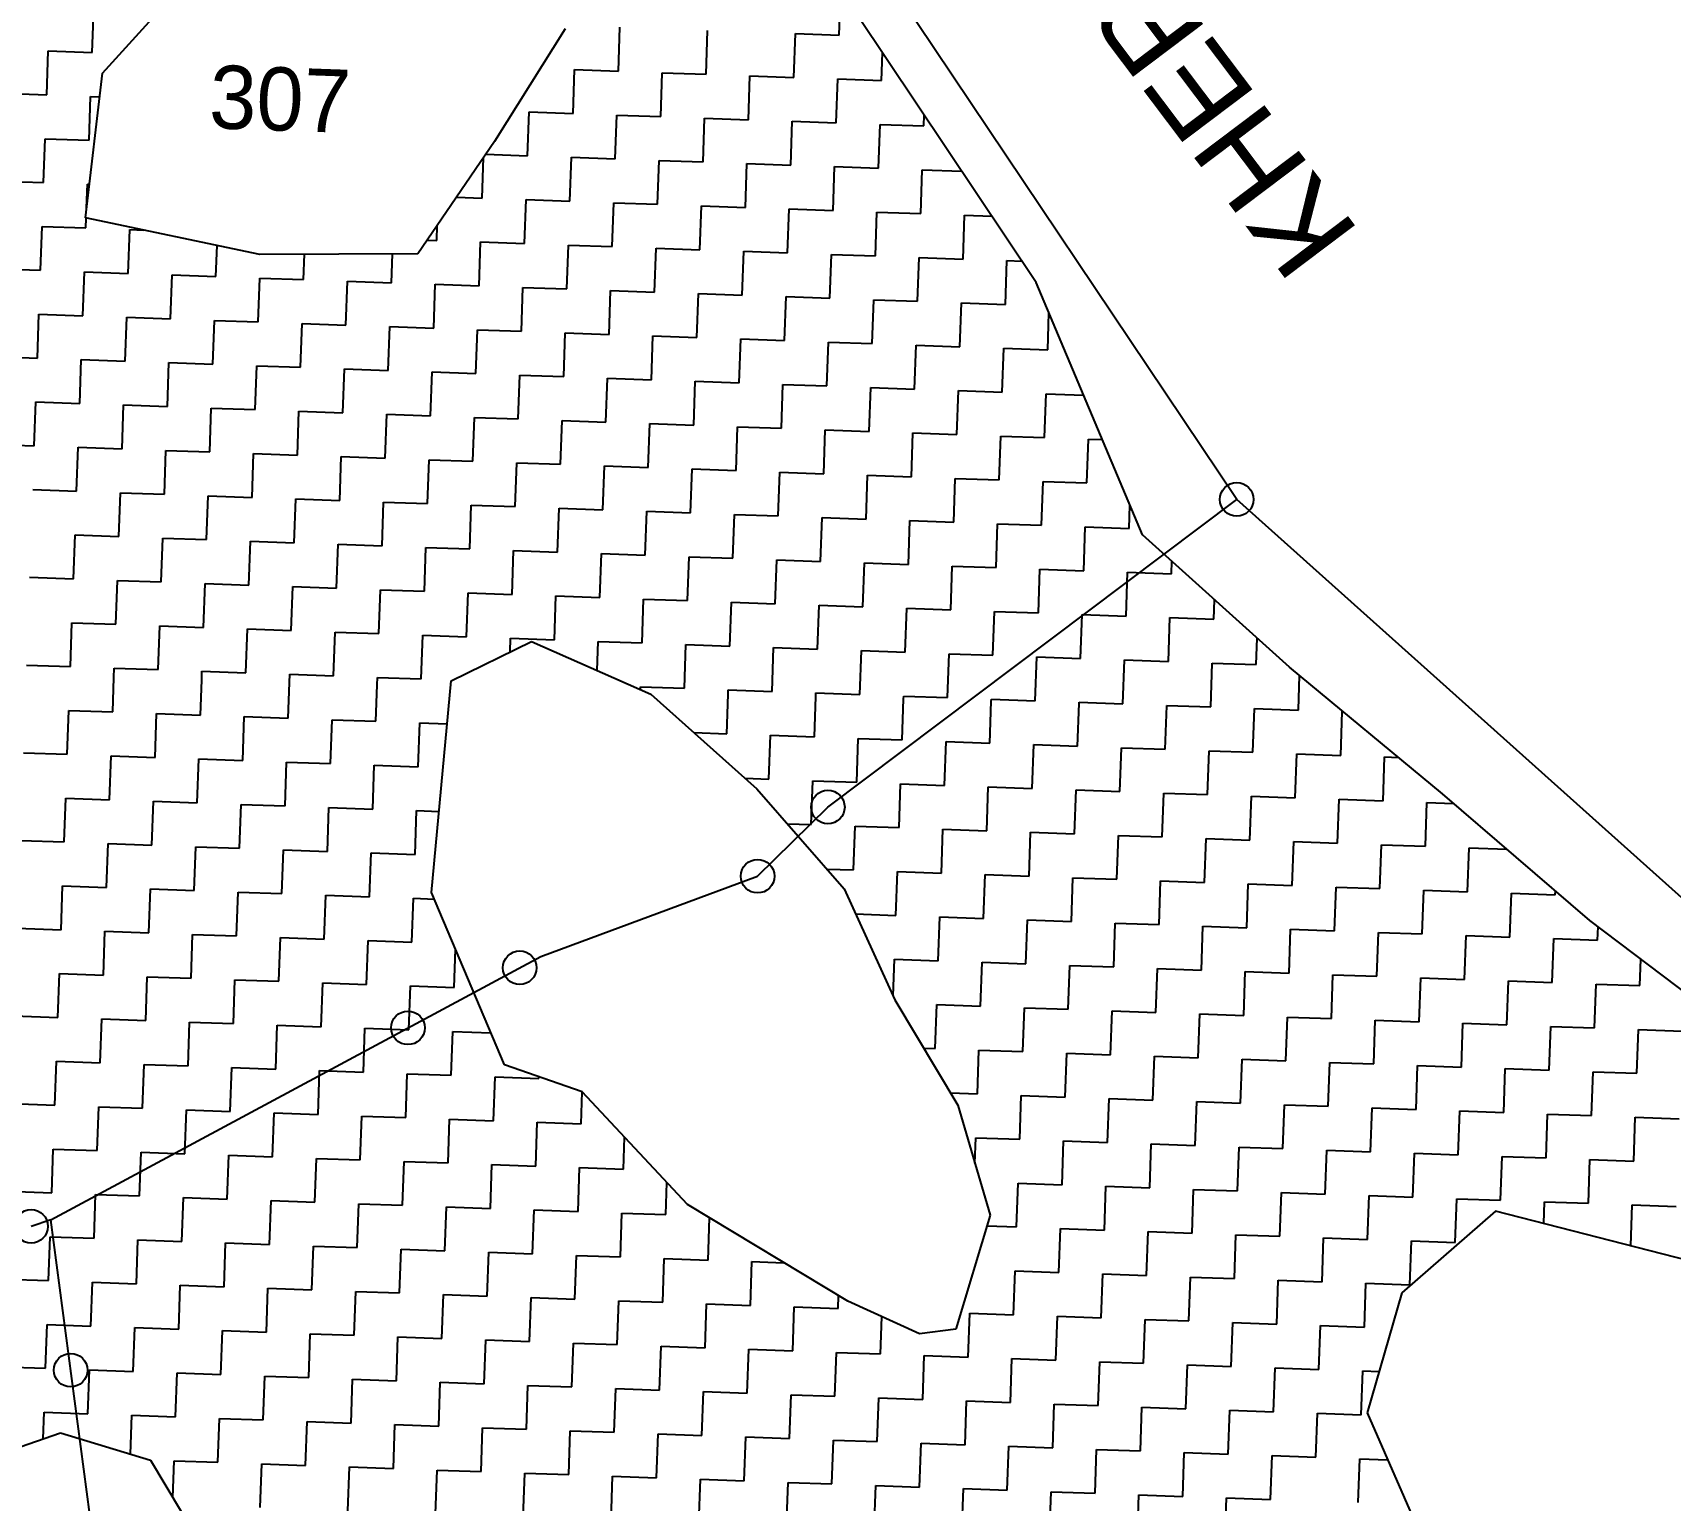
# Model space of a CAD drawing. Header units: metres. Extents: x 287345 to 291891, y 1993918 to 1999987.
# Drawn here: x 290512.1 to 290887.5, y 1997818.6 to 1998155 of the extents above; entities that cross this region are included whole.
import ezdxf
from ezdxf.enums import TextEntityAlignment as Align

# ---------------------------------------------------------------- set-up
doc = ezdxf.new("R2010")
doc.units = ezdxf.units.M
doc.header["$MEASUREMENT"] = 0
for name, color, linetype in [('POLY_HATCH', 12, 'Continuous'), ('POLY_PARCEL', 6, 'Continuous'), ('TEXT_MAPOUT', 7, 'Continuous'), ('TEXT_PARCEL', 7, 'Continuous'), ('V_BOUND_LINE', 7, 'Continuous')]:
    doc.layers.add(name, color=color, linetype=linetype)
doc.styles.get("Standard").update_dxf_attribs({"font": 'arial.ttf'})
doc.styles.add('TEXT_MAP', font='')
doc.styles.get('TEXT_MAP').set_extended_font_data('Kruti Dev 050')

msp = doc.modelspace()

# ---------------------------------------------------------------- linework, layer by layer
for centre in [(290788.16, 1998048.05), (290694.42, 1997977.53), (290678.3, 1997961.68), (290623.78, 1997940.69), (290598.14, 1997926.91), (290511.75, 1997881.41), (290520.82, 1997848.44)]:
    msp.add_circle(centre, 3.85)
at = {"layer": 'POLY_HATCH'}
for p, q in [((290528.16, 1998145.8), (290551.32, 1998171.39)), ((290742.17, 1998097.79), (290701.23, 1998158.99)), ((290634.19, 1998155.95), (290617.99, 1998130.12)), ((290524.21, 1998112.59), (290528.16, 1998145.8)), ((290617.99, 1998130.12), (290600.39, 1998104.34)), ((290564.23, 1998104.23), (290524.21, 1998112.59)), ((290600.39, 1998104.34), (290564.23, 1998104.23)), ((290766.54, 1998039.95), (290742.17, 1998097.79)), ((290800.23, 1998009.58), (290766.54, 1998039.95)), ((290608.08, 1998006.43), (290626.48, 1998015.51)), ((290626.48, 1998015.51), (290653.86, 1998003.43)), ((290835.35, 1997980.54), (290800.23, 1998009.58)), ((290603.58, 1997957.96), (290608.08, 1998006.43)), ((290653.86, 1998003.43), (290678.12, 1997981.72)), ((290678.12, 1997981.72), (290698.16, 1997958.78)), ((290869.09, 1997951.56), (290835.35, 1997980.54)), ((290620.26, 1997918.46), (290603.58, 1997957.96)), ((290698.16, 1997958.78), (290709.77, 1997933.36)), ((290905.65, 1997923.86), (290869.09, 1997951.56)), ((290709.77, 1997933.36), (290724.22, 1997909.22)), ((290638.12, 1997912.27), (290620.26, 1997918.46)), ((290662.23, 1997886.4), (290638.12, 1997912.27)), ((290724.22, 1997909.22), (290731.66, 1997883.94)), ((290698.99, 1997864.26), (290662.23, 1997886.4)), ((290847.49, 1997884.86), (290825.97, 1997866.16)), ((290891.58, 1997873.57), (290847.49, 1997884.86)), ((290731.66, 1997883.94), (290723.79, 1997857.82)), ((290825.97, 1997866.16), (290818.05, 1997838.65)), ((290715.41, 1997856.73), (290698.99, 1997864.26)), ((290723.79, 1997857.82), (290715.41, 1997856.73)), ((290818.05, 1997838.65), (290833.48, 1997803.36)), ((290474.84, 1997818.94), (290518.48, 1997834.07)), ((290518.48, 1997834.07), (290539.12, 1997827.78)), ((290539.12, 1997827.78), (290553.56, 1997803.64))]:
    msp.add_line(p, q, dxfattribs=at)
at = {"layer": 'POLY_HATCH', "linetype": 'Continuous'}
for p, q in [((290697.03, 1998154.51), (290697.38, 1998164.35)), ((290525.75, 1998150.5), (290526.1, 1998160.55)), ((290646.4, 1998146.23), (290646.76, 1998156.29)), ((290666.51, 1998145.52), (290666.86, 1998155.57)), ((290686.62, 1998144.81), (290686.97, 1998154.86)), ((290686.97, 1998154.86), (290697.03, 1998154.51)), ((290515.34, 1998140.8), (290515.69, 1998150.86)), ((290515.69, 1998150.86), (290525.75, 1998150.5)), ((290706.73, 1998144.1), (290706.95, 1998150.45)), ((290635.99, 1998136.53), (290636.35, 1998146.59)), ((290636.35, 1998146.59), (290646.4, 1998146.23)), ((290656.1, 1998135.82), (290656.45, 1998145.87)), ((290656.45, 1998145.87), (290666.51, 1998145.52)), ((290676.21, 1998135.11), (290676.56, 1998145.16)), ((290676.56, 1998145.16), (290686.62, 1998144.81)), ((290696.32, 1998134.4), (290696.67, 1998144.45)), ((290696.67, 1998144.45), (290706.73, 1998144.1)), ((290505.28, 1998141.16), (290515.34, 1998140.8)), ((290525.03, 1998130.39), (290525.39, 1998140.45)), ((290525.39, 1998140.45), (290527.52, 1998140.37)), ((290625.58, 1998126.83), (290625.93, 1998136.89)), ((290625.93, 1998136.89), (290635.99, 1998136.53)), ((290645.69, 1998126.12), (290646.04, 1998136.18)), ((290646.04, 1998136.18), (290656.1, 1998135.82)), ((290716.43, 1998133.69), (290716.51, 1998136.15)), ((290665.8, 1998125.41), (290666.15, 1998135.46)), ((290666.15, 1998135.46), (290676.21, 1998135.11)), ((290685.91, 1998124.7), (290686.26, 1998134.75)), ((290686.26, 1998134.75), (290696.32, 1998134.4)), ((290706.01, 1998123.99), (290706.37, 1998134.04)), ((290706.37, 1998134.04), (290716.43, 1998133.69)), ((290514.62, 1998120.69), (290514.98, 1998130.75)), ((290514.98, 1998130.75), (290525.03, 1998130.39)), ((290615.17, 1998117.13), (290615.5, 1998126.47)), ((290615.98, 1998127.17), (290625.58, 1998126.83)), ((290635.28, 1998116.42), (290635.63, 1998126.48)), ((290635.63, 1998126.48), (290645.69, 1998126.12)), ((290655.39, 1998115.71), (290655.74, 1998125.77)), ((290655.74, 1998125.77), (290665.8, 1998125.41)), ((290675.5, 1998115), (290675.85, 1998125.05)), ((290675.85, 1998125.05), (290685.91, 1998124.7)), ((290695.6, 1998114.29), (290695.96, 1998124.34)), ((290695.96, 1998124.34), (290706.01, 1998123.99)), ((290504.57, 1998121.05), (290514.62, 1998120.69)), ((290715.71, 1998113.58), (290716.07, 1998123.63)), ((290716.07, 1998123.63), (290725.1, 1998123.31)), ((290524.49, 1998114.94), (290524.68, 1998120.34)), ((290524.68, 1998120.34), (290525.13, 1998120.32)), ((290609.27, 1998117.34), (290615.17, 1998117.13)), ((290624.87, 1998106.72), (290625.22, 1998116.78)), ((290625.22, 1998116.78), (290635.28, 1998116.42)), ((290644.98, 1998106.01), (290645.33, 1998116.07)), ((290645.33, 1998116.07), (290655.39, 1998115.71)), ((290665.09, 1998105.3), (290665.44, 1998115.36)), ((290665.44, 1998115.36), (290675.5, 1998115)), ((290685.19, 1998104.59), (290685.55, 1998114.64)), ((290685.55, 1998114.64), (290695.6, 1998114.29)), ((290705.3, 1998103.88), (290705.66, 1998113.93)), ((290705.66, 1998113.93), (290715.71, 1998113.58)), ((290725.41, 1998103.17), (290725.77, 1998113.22)), ((290725.77, 1998113.22), (290732, 1998113)), ((290513.91, 1998100.58), (290514.27, 1998110.64)), ((290514.27, 1998110.64), (290524.32, 1998110.28)), ((290524.32, 1998110.28), (290524.4, 1998112.55)), ((290534.02, 1998099.87), (290534.38, 1998109.93)), ((290534.38, 1998109.93), (290537.49, 1998109.82)), ((290604.76, 1998107.44), (290604.88, 1998110.92)), ((290554.13, 1998099.16), (290554.38, 1998106.29)), ((290602.56, 1998107.51), (290604.76, 1998107.44)), ((290614.46, 1998097.03), (290614.81, 1998107.08)), ((290614.81, 1998107.08), (290624.87, 1998106.72)), ((290634.57, 1998096.31), (290634.92, 1998106.37)), ((290634.92, 1998106.37), (290644.98, 1998106.01)), ((290654.68, 1998095.6), (290655.03, 1998105.66)), ((290655.03, 1998105.66), (290665.09, 1998105.3)), ((290574.24, 1998098.45), (290574.44, 1998104.26)), ((290594.35, 1998097.74), (290594.58, 1998104.32)), ((290674.78, 1998094.89), (290675.14, 1998104.95)), ((290675.14, 1998104.95), (290685.19, 1998104.59)), ((290694.89, 1998094.18), (290695.25, 1998104.23)), ((290695.25, 1998104.23), (290705.3, 1998103.88)), ((290715, 1998093.47), (290715.36, 1998103.52)), ((290715.36, 1998103.52), (290725.41, 1998103.17)), ((290735.11, 1998092.76), (290735.47, 1998102.81)), ((290735.47, 1998102.81), (290738.9, 1998102.69)), ((290503.86, 1998100.94), (290513.91, 1998100.58)), ((290523.61, 1998090.17), (290523.97, 1998100.23)), ((290523.97, 1998100.23), (290534.02, 1998099.87)), ((290543.72, 1998089.46), (290544.08, 1998099.52)), ((290544.08, 1998099.52), (290554.13, 1998099.16)), ((290563.83, 1998088.75), (290564.18, 1998098.8)), ((290564.18, 1998098.8), (290574.24, 1998098.45)), ((290583.94, 1998088.04), (290584.29, 1998098.09)), ((290584.29, 1998098.09), (290594.35, 1998097.74)), ((290604.05, 1998087.33), (290604.4, 1998097.38)), ((290604.4, 1998097.38), (290614.46, 1998097.03)), ((290624.16, 1998086.62), (290624.51, 1998096.67)), ((290624.51, 1998096.67), (290634.57, 1998096.31)), ((290644.26, 1998085.9), (290644.62, 1998095.96)), ((290644.62, 1998095.96), (290654.68, 1998095.6)), ((290664.37, 1998085.19), (290664.73, 1998095.25)), ((290664.73, 1998095.25), (290674.78, 1998094.89)), ((290684.48, 1998084.48), (290684.84, 1998094.54)), ((290684.84, 1998094.54), (290694.89, 1998094.18)), ((290513.2, 1998080.47), (290513.56, 1998090.53)), ((290513.56, 1998090.53), (290523.61, 1998090.17)), ((290704.59, 1998083.77), (290704.95, 1998093.82)), ((290704.95, 1998093.82), (290715, 1998093.47)), ((290724.7, 1998083.06), (290725.06, 1998093.11)), ((290725.06, 1998093.11), (290735.11, 1998092.76)), ((290744.81, 1998082.35), (290745.11, 1998090.82)), ((290533.31, 1998079.76), (290533.67, 1998089.82)), ((290533.67, 1998089.82), (290543.72, 1998089.46)), ((290553.42, 1998079.05), (290553.77, 1998089.11)), ((290553.77, 1998089.11), (290563.83, 1998088.75)), ((290573.53, 1998078.34), (290573.88, 1998088.39)), ((290573.88, 1998088.39), (290583.94, 1998088.04)), ((290593.64, 1998077.63), (290593.99, 1998087.68)), ((290593.99, 1998087.68), (290604.05, 1998087.33)), ((290613.75, 1998076.92), (290614.1, 1998086.97)), ((290614.1, 1998086.97), (290624.16, 1998086.62)), ((290633.85, 1998076.21), (290634.21, 1998086.26)), ((290634.21, 1998086.26), (290644.26, 1998085.9)), ((290653.96, 1998075.49), (290654.32, 1998085.55)), ((290654.32, 1998085.55), (290664.37, 1998085.19)), ((290674.07, 1998074.78), (290674.43, 1998084.84)), ((290674.43, 1998084.84), (290684.48, 1998084.48)), ((290694.18, 1998074.07), (290694.54, 1998084.12)), ((290694.54, 1998084.12), (290704.59, 1998083.77)), ((290714.29, 1998073.36), (290714.65, 1998083.41)), ((290714.65, 1998083.41), (290724.7, 1998083.06)), ((290503.15, 1998080.83), (290513.2, 1998080.47)), ((290522.9, 1998070.06), (290523.26, 1998080.12)), ((290523.26, 1998080.12), (290533.31, 1998079.76)), ((290543.01, 1998069.35), (290543.36, 1998079.41)), ((290543.36, 1998079.41), (290553.42, 1998079.05)), ((290734.4, 1998072.65), (290734.76, 1998082.7)), ((290734.76, 1998082.7), (290744.81, 1998082.35)), ((290563.12, 1998068.64), (290563.47, 1998078.7)), ((290563.47, 1998078.7), (290573.53, 1998078.34)), ((290583.23, 1998067.93), (290583.58, 1998077.98)), ((290583.58, 1998077.98), (290593.64, 1998077.63)), ((290603.34, 1998067.22), (290603.69, 1998077.27)), ((290603.69, 1998077.27), (290613.75, 1998076.92)), ((290623.44, 1998066.51), (290623.8, 1998076.56)), ((290623.8, 1998076.56), (290633.85, 1998076.21)), ((290643.55, 1998065.79), (290643.91, 1998075.85)), ((290643.91, 1998075.85), (290653.96, 1998075.49)), ((290663.66, 1998065.08), (290664.02, 1998075.14)), ((290664.02, 1998075.14), (290674.07, 1998074.78)), ((290683.77, 1998064.37), (290684.13, 1998074.43)), ((290684.13, 1998074.43), (290694.18, 1998074.07)), ((290703.88, 1998063.66), (290704.24, 1998073.71)), ((290704.24, 1998073.71), (290714.29, 1998073.36)), ((290723.99, 1998062.95), (290724.34, 1998073)), ((290724.34, 1998073), (290734.4, 1998072.65)), ((290744.1, 1998062.24), (290744.45, 1998072.29)), ((290744.45, 1998072.29), (290753.04, 1998071.99)), ((290512.49, 1998060.37), (290512.84, 1998070.42)), ((290512.84, 1998070.42), (290522.9, 1998070.06)), ((290532.6, 1998059.65), (290532.95, 1998069.71)), ((290532.95, 1998069.71), (290543.01, 1998069.35)), ((290552.71, 1998058.94), (290553.06, 1998069)), ((290553.06, 1998069), (290563.12, 1998068.64)), ((290572.82, 1998058.23), (290573.17, 1998068.29)), ((290573.17, 1998068.29), (290583.23, 1998067.93)), ((290592.92, 1998057.52), (290593.28, 1998067.57)), ((290593.28, 1998067.57), (290603.34, 1998067.22)), ((290613.03, 1998056.81), (290613.39, 1998066.86)), ((290613.39, 1998066.86), (290623.44, 1998066.51)), ((290633.14, 1998056.1), (290633.5, 1998066.15)), ((290633.5, 1998066.15), (290643.55, 1998065.79)), ((290653.25, 1998055.38), (290653.61, 1998065.44)), ((290653.61, 1998065.44), (290663.66, 1998065.08)), ((290673.36, 1998054.67), (290673.72, 1998064.73)), ((290673.72, 1998064.73), (290683.77, 1998064.37)), ((290502.43, 1998060.72), (290512.49, 1998060.37)), ((290693.47, 1998053.96), (290693.83, 1998064.02)), ((290693.83, 1998064.02), (290703.88, 1998063.66)), ((290713.58, 1998053.25), (290713.93, 1998063.3)), ((290713.93, 1998063.3), (290723.99, 1998062.95)), ((290733.69, 1998052.54), (290734.04, 1998062.59)), ((290734.04, 1998062.59), (290744.1, 1998062.24)), ((290753.8, 1998051.83), (290754.15, 1998061.88)), ((290754.15, 1998061.88), (290757.35, 1998061.77)), ((290522.19, 1998049.96), (290522.54, 1998060.01)), ((290522.54, 1998060.01), (290532.6, 1998059.65)), ((290542.3, 1998049.24), (290542.65, 1998059.3)), ((290542.65, 1998059.3), (290552.71, 1998058.94)), ((290562.41, 1998048.53), (290562.76, 1998058.59)), ((290562.76, 1998058.59), (290572.82, 1998058.23)), ((290582.51, 1998047.82), (290582.87, 1998057.88)), ((290582.87, 1998057.88), (290592.92, 1998057.52)), ((290602.62, 1998047.11), (290602.98, 1998057.16)), ((290602.98, 1998057.16), (290613.03, 1998056.81)), ((290622.73, 1998046.4), (290623.09, 1998056.45)), ((290623.09, 1998056.45), (290633.14, 1998056.1)), ((290642.84, 1998045.69), (290643.2, 1998055.74)), ((290643.2, 1998055.74), (290653.25, 1998055.38)), ((290662.95, 1998044.97), (290663.31, 1998055.03)), ((290663.31, 1998055.03), (290673.36, 1998054.67)), ((290683.06, 1998044.26), (290683.42, 1998054.32)), ((290683.42, 1998054.32), (290693.47, 1998053.96)), ((290703.17, 1998043.55), (290703.52, 1998053.61)), ((290703.52, 1998053.61), (290713.58, 1998053.25)), ((290512.13, 1998050.31), (290522.19, 1998049.96)), ((290531.89, 1998039.54), (290532.24, 1998049.6)), ((290532.24, 1998049.6), (290542.3, 1998049.24)), ((290723.28, 1998042.84), (290723.63, 1998052.89)), ((290723.63, 1998052.89), (290733.69, 1998052.54)), ((290743.39, 1998042.13), (290743.74, 1998052.18)), ((290743.74, 1998052.18), (290753.8, 1998051.83)), ((290552, 1998038.83), (290552.35, 1998048.89)), ((290552.35, 1998048.89), (290562.41, 1998048.53)), ((290572.1, 1998038.12), (290572.46, 1998048.18)), ((290572.46, 1998048.18), (290582.51, 1998047.82)), ((290592.21, 1998037.41), (290592.57, 1998047.46)), ((290592.57, 1998047.46), (290602.62, 1998047.11)), ((290612.32, 1998036.7), (290612.68, 1998046.75)), ((290612.68, 1998046.75), (290622.73, 1998046.4)), ((290632.43, 1998035.99), (290632.79, 1998046.04)), ((290632.79, 1998046.04), (290642.84, 1998045.69)), ((290763.5, 1998041.42), (290763.68, 1998046.74)), ((290652.54, 1998035.28), (290652.9, 1998045.33)), ((290652.9, 1998045.33), (290662.95, 1998044.97)), ((290672.65, 1998034.56), (290673.01, 1998044.62)), ((290673.01, 1998044.62), (290683.06, 1998044.26)), ((290692.76, 1998033.85), (290693.11, 1998043.91)), ((290693.11, 1998043.91), (290703.17, 1998043.55)), ((290712.87, 1998033.14), (290713.22, 1998043.2)), ((290713.22, 1998043.2), (290723.28, 1998042.84)), ((290732.98, 1998032.43), (290733.33, 1998042.48)), ((290733.33, 1998042.48), (290743.39, 1998042.13)), ((290753.09, 1998031.72), (290753.44, 1998041.77)), ((290753.44, 1998041.77), (290763.5, 1998041.42)), ((290521.48, 1998029.85), (290521.83, 1998039.9)), ((290521.83, 1998039.9), (290531.89, 1998039.54)), ((290541.59, 1998029.13), (290541.94, 1998039.19)), ((290541.94, 1998039.19), (290552, 1998038.83)), ((290561.69, 1998028.42), (290562.05, 1998038.48)), ((290562.05, 1998038.48), (290572.1, 1998038.12)), ((290581.8, 1998027.71), (290582.16, 1998037.77)), ((290582.16, 1998037.77), (290592.21, 1998037.41)), ((290601.91, 1998027), (290602.27, 1998037.05)), ((290602.27, 1998037.05), (290612.32, 1998036.7)), ((290622.02, 1998026.29), (290622.38, 1998036.34)), ((290622.38, 1998036.34), (290632.43, 1998035.99)), ((290642.13, 1998025.58), (290642.49, 1998035.63)), ((290642.49, 1998035.63), (290652.54, 1998035.28)), ((290662.24, 1998024.87), (290662.59, 1998034.92)), ((290662.59, 1998034.92), (290672.65, 1998034.56)), ((290682.35, 1998024.15), (290682.7, 1998034.21)), ((290682.7, 1998034.21), (290692.76, 1998033.85)), ((290702.46, 1998023.44), (290702.81, 1998033.5)), ((290702.81, 1998033.5), (290712.87, 1998033.14)), ((290722.57, 1998022.73), (290722.92, 1998032.79)), ((290722.92, 1998032.79), (290732.98, 1998032.43)), ((290742.67, 1998022.02), (290743.03, 1998032.07)), ((290743.03, 1998032.07), (290753.09, 1998031.72)), ((290762.78, 1998021.31), (290763.14, 1998031.36)), ((290763.14, 1998031.36), (290773.19, 1998031.01)), ((290773.19, 1998031.01), (290773.3, 1998033.87)), ((290511.42, 1998030.2), (290521.48, 1998029.85)), ((290531.17, 1998019.44), (290531.53, 1998029.49)), ((290531.53, 1998029.49), (290541.59, 1998029.13)), ((290551.28, 1998018.72), (290551.64, 1998028.78)), ((290551.64, 1998028.78), (290561.69, 1998028.42)), ((290571.39, 1998018.01), (290571.75, 1998028.07)), ((290571.75, 1998028.07), (290581.8, 1998027.71)), ((290591.5, 1998017.3), (290591.86, 1998027.36)), ((290591.86, 1998027.36), (290601.91, 1998027)), ((290611.61, 1998016.59), (290611.97, 1998026.64)), ((290611.97, 1998026.64), (290622.02, 1998026.29)), ((290631.72, 1998015.88), (290632.08, 1998025.93)), ((290632.08, 1998025.93), (290642.13, 1998025.58)), ((290651.83, 1998015.17), (290652.18, 1998025.22)), ((290652.18, 1998025.22), (290662.24, 1998024.87)), ((290671.94, 1998014.45), (290672.29, 1998024.51)), ((290672.29, 1998024.51), (290682.35, 1998024.15)), ((290692.05, 1998013.74), (290692.4, 1998023.8)), ((290692.4, 1998023.8), (290702.46, 1998023.44)), ((290712.16, 1998013.03), (290712.51, 1998023.09)), ((290712.51, 1998023.09), (290722.57, 1998022.73)), ((290782.89, 1998020.6), (290783.05, 1998025.07)), ((290520.76, 1998009.74), (290521.12, 1998019.79)), ((290521.12, 1998019.79), (290531.17, 1998019.44)), ((290732.26, 1998012.32), (290732.62, 1998022.37)), ((290732.62, 1998022.37), (290742.67, 1998022.02)), ((290752.37, 1998011.61), (290752.73, 1998021.66)), ((290752.73, 1998021.66), (290762.78, 1998021.31)), ((290772.48, 1998010.9), (290772.84, 1998020.95)), ((290772.84, 1998020.95), (290782.89, 1998020.6)), ((290540.87, 1998009.03), (290541.23, 1998019.08)), ((290541.23, 1998019.08), (290551.28, 1998018.72)), ((290560.98, 1998008.31), (290561.34, 1998018.37)), ((290561.34, 1998018.37), (290571.39, 1998018.01)), ((290581.09, 1998007.6), (290581.45, 1998017.66)), ((290581.45, 1998017.66), (290591.5, 1998017.3)), ((290601.2, 1998006.89), (290601.56, 1998016.95)), ((290601.56, 1998016.95), (290611.61, 1998016.59)), ((290621.55, 1998013.08), (290621.67, 1998016.23)), ((290621.67, 1998016.23), (290631.72, 1998015.88)), ((290641.54, 1998008.86), (290641.77, 1998015.52)), ((290641.77, 1998015.52), (290651.83, 1998015.17)), ((290792.59, 1998010.19), (290792.81, 1998016.27)), ((290661.53, 1998004.76), (290661.88, 1998014.81)), ((290661.88, 1998014.81), (290671.94, 1998014.45)), ((290681.64, 1998004.04), (290681.99, 1998014.1)), ((290681.99, 1998014.1), (290692.05, 1998013.74)), ((290701.75, 1998003.33), (290702.1, 1998013.39)), ((290702.1, 1998013.39), (290712.16, 1998013.03)), ((290721.85, 1998002.62), (290722.21, 1998012.68)), ((290722.21, 1998012.68), (290732.26, 1998012.32)), ((290741.96, 1998001.91), (290742.32, 1998011.96)), ((290742.32, 1998011.96), (290752.37, 1998011.61)), ((290510.71, 1998010.09), (290520.76, 1998009.74)), ((290530.74, 1998007.2), (290530.82, 1998009.38)), ((290530.82, 1998009.38), (290540.87, 1998009.03)), ((290550.86, 1998006.66), (290550.93, 1998008.67)), ((290550.93, 1998008.67), (290560.98, 1998008.31)), ((290570.97, 1998006.12), (290571.04, 1998007.96)), ((290571.04, 1998007.96), (290581.09, 1998007.6)), ((290762.07, 1998001.2), (290762.43, 1998011.25)), ((290762.43, 1998011.25), (290772.48, 1998010.9)), ((290782.18, 1998000.49), (290782.54, 1998010.54)), ((290782.54, 1998010.54), (290792.59, 1998010.19)), ((290530.46, 1997999.33), (290530.74, 1998007.2)), ((290550.57, 1997998.62), (290550.86, 1998006.66)), ((290570.68, 1997997.9), (290570.97, 1998006.12)), ((290590.79, 1997997.19), (290591.09, 1998005.58)), ((290591.09, 1998005.58), (290591.15, 1998007.25)), ((290591.15, 1998007.25), (290601.2, 1998006.89)), ((290651.45, 1998004.49), (290651.47, 1998005.11)), ((290651.47, 1998005.11), (290661.53, 1998004.76)), ((290671.55, 1998003.42), (290671.58, 1998004.4)), ((290671.58, 1998004.4), (290681.64, 1998004.04)), ((290802.3, 1997999.91), (290802.57, 1998007.65)), ((290671.23, 1997994.35), (290671.55, 1998003.42)), ((290691.34, 1997993.63), (290691.66, 1998002.88)), ((290691.66, 1998002.88), (290691.69, 1998003.69)), ((290691.69, 1998003.69), (290701.75, 1998003.33)), ((290711.44, 1997992.92), (290711.78, 1998002.34)), ((290711.78, 1998002.34), (290711.8, 1998002.98)), ((290711.8, 1998002.98), (290721.85, 1998002.62)), ((290731.55, 1997992.21), (290731.89, 1998001.8)), ((290731.89, 1998001.8), (290731.91, 1998002.27)), ((290731.91, 1998002.27), (290741.96, 1998001.91)), ((290751.66, 1997991.5), (290752.01, 1998001.26)), ((290752.01, 1998001.26), (290752.02, 1998001.55)), ((290752.02, 1998001.55), (290762.07, 1998001.2)), ((290771.77, 1997990.79), (290772.12, 1998000.72)), ((290772.12, 1998000.72), (290772.13, 1998000.84)), ((290772.13, 1998000.84), (290782.18, 1998000.49)), ((290520.05, 1997989.63), (290520.41, 1997999.68)), ((290520.41, 1997999.68), (290530.46, 1997999.33)), ((290540.16, 1997988.92), (290540.52, 1997998.97)), ((290540.52, 1997998.97), (290550.57, 1997998.62)), ((290560.27, 1997988.21), (290560.63, 1997998.26)), ((290560.63, 1997998.26), (290570.68, 1997997.9)), ((290580.38, 1997987.49), (290580.74, 1997997.55)), ((290580.74, 1997997.55), (290590.79, 1997997.19)), ((290600.49, 1997986.78), (290600.84, 1997996.84)), ((290600.84, 1997996.84), (290607.17, 1997996.61)), ((290791.88, 1997990.08), (290792.24, 1998000.13)), ((290792.24, 1998000.13), (290802.29, 1997999.78)), ((290802.29, 1997999.78), (290802.3, 1997999.91)), ((290811.99, 1997989.36), (290812.34, 1997999.42)), ((290812.34, 1997999.42), (290812.53, 1997999.41)), ((290663.71, 1997994.61), (290671.23, 1997994.35)), ((290680.92, 1997983.94), (290681.28, 1997993.99)), ((290681.28, 1997993.99), (290691.34, 1997993.63)), ((290701.03, 1997983.22), (290701.39, 1997993.28)), ((290701.39, 1997993.28), (290711.44, 1997992.92)), ((290510, 1997989.98), (290520.05, 1997989.63)), ((290529.75, 1997979.22), (290530.11, 1997989.27)), ((290530.11, 1997989.27), (290540.16, 1997988.92)), ((290721.14, 1997982.51), (290721.5, 1997992.57)), ((290721.5, 1997992.57), (290731.55, 1997992.21)), ((290741.25, 1997981.8), (290741.61, 1997991.86)), ((290741.61, 1997991.86), (290751.66, 1997991.5)), ((290761.36, 1997981.09), (290761.72, 1997991.14)), ((290761.72, 1997991.14), (290771.77, 1997990.79)), ((290781.47, 1997980.38), (290781.83, 1997990.43)), ((290781.83, 1997990.43), (290791.88, 1997990.08)), ((290801.58, 1997979.67), (290801.93, 1997989.72)), ((290801.93, 1997989.72), (290811.99, 1997989.36)), ((290549.86, 1997978.51), (290550.22, 1997988.56)), ((290550.22, 1997988.56), (290560.27, 1997988.21)), ((290569.97, 1997977.79), (290570.33, 1997987.85)), ((290570.33, 1997987.85), (290580.38, 1997987.49)), ((290590.08, 1997977.08), (290590.43, 1997987.14)), ((290590.43, 1997987.14), (290600.49, 1997986.78)), ((290821.69, 1997978.95), (290822.04, 1997989.01)), ((290822.04, 1997989.01), (290825.25, 1997988.9)), ((290675.42, 1997984.13), (290680.92, 1997983.94)), ((290690.62, 1997973.53), (290690.98, 1997983.58)), ((290690.98, 1997983.58), (290701.03, 1997983.22)), ((290710.73, 1997972.81), (290711.09, 1997982.87)), ((290711.09, 1997982.87), (290721.14, 1997982.51)), ((290730.84, 1997972.1), (290731.2, 1997982.16)), ((290731.2, 1997982.16), (290741.25, 1997981.8)), ((290519.34, 1997969.52), (290519.7, 1997979.57)), ((290519.7, 1997979.57), (290529.75, 1997979.22)), ((290539.45, 1997968.81), (290539.81, 1997978.86)), ((290539.81, 1997978.86), (290549.86, 1997978.51)), ((290559.56, 1997968.1), (290559.92, 1997978.15)), ((290559.92, 1997978.15), (290569.97, 1997977.79)), ((290750.95, 1997971.39), (290751.31, 1997981.45)), ((290751.31, 1997981.45), (290761.36, 1997981.09)), ((290771.06, 1997970.68), (290771.42, 1997980.73)), ((290771.42, 1997980.73), (290781.47, 1997980.38)), ((290791.17, 1997969.97), (290791.52, 1997980.02)), ((290791.52, 1997980.02), (290801.58, 1997979.67)), ((290811.28, 1997969.26), (290811.63, 1997979.31)), ((290811.63, 1997979.31), (290821.69, 1997978.95)), ((290831.39, 1997968.54), (290831.74, 1997978.6)), ((290831.74, 1997978.6), (290837.87, 1997978.38)), ((290579.67, 1997967.38), (290580.02, 1997977.44)), ((290580.02, 1997977.44), (290590.08, 1997977.08)), ((290599.78, 1997966.67), (290600.13, 1997976.73)), ((290600.13, 1997976.73), (290605.31, 1997976.54)), ((290685.11, 1997973.72), (290690.62, 1997973.53)), ((290700.32, 1997963.12), (290700.68, 1997973.17)), ((290700.68, 1997973.17), (290710.73, 1997972.81)), ((290720.43, 1997962.4), (290720.79, 1997972.46)), ((290720.79, 1997972.46), (290730.84, 1997972.1)), ((290740.54, 1997961.69), (290740.9, 1997971.75)), ((290740.9, 1997971.75), (290750.95, 1997971.39)), ((290760.65, 1997960.98), (290761.01, 1997971.03)), ((290761.01, 1997971.03), (290771.06, 1997970.68)), ((290509.29, 1997969.88), (290519.34, 1997969.52)), ((290529.04, 1997959.11), (290529.4, 1997969.16)), ((290529.4, 1997969.16), (290539.45, 1997968.81)), ((290549.15, 1997958.4), (290549.5, 1997968.45)), ((290549.5, 1997968.45), (290559.56, 1997968.1)), ((290569.26, 1997957.69), (290569.61, 1997967.74)), ((290569.61, 1997967.74), (290579.67, 1997967.38)), ((290589.37, 1997956.97), (290589.72, 1997967.03)), ((290589.72, 1997967.03), (290599.78, 1997966.67)), ((290780.76, 1997960.27), (290781.11, 1997970.32)), ((290781.11, 1997970.32), (290791.17, 1997969.97)), ((290800.87, 1997959.56), (290801.22, 1997969.61)), ((290801.22, 1997969.61), (290811.28, 1997969.26)), ((290820.98, 1997958.85), (290821.33, 1997968.9)), ((290821.33, 1997968.9), (290831.39, 1997968.54)), ((290841.09, 1997958.13), (290841.44, 1997968.19)), ((290841.44, 1997968.19), (290850.09, 1997967.88)), ((290694.18, 1997963.33), (290700.32, 1997963.12)), ((290518.63, 1997949.41), (290518.99, 1997959.46)), ((290518.99, 1997959.46), (290529.04, 1997959.11)), ((290710.02, 1997952.7), (290710.38, 1997962.76)), ((290710.38, 1997962.76), (290720.43, 1997962.4)), ((290730.13, 1997951.99), (290730.49, 1997962.05)), ((290730.49, 1997962.05), (290740.54, 1997961.69)), ((290750.24, 1997951.28), (290750.59, 1997961.34)), ((290750.59, 1997961.34), (290760.65, 1997960.98)), ((290770.35, 1997950.57), (290770.7, 1997960.62)), ((290770.7, 1997960.62), (290780.76, 1997960.27)), ((290790.46, 1997949.86), (290790.81, 1997959.91)), ((290790.81, 1997959.91), (290800.87, 1997959.56)), ((290810.57, 1997949.15), (290810.92, 1997959.2)), ((290810.92, 1997959.2), (290820.98, 1997958.85)), ((290538.74, 1997948.7), (290539.09, 1997958.75)), ((290539.09, 1997958.75), (290549.15, 1997958.4)), ((290558.85, 1997947.99), (290559.2, 1997958.04)), ((290559.2, 1997958.04), (290569.26, 1997957.69)), ((290578.96, 1997947.28), (290579.31, 1997957.33)), ((290579.31, 1997957.33), (290589.37, 1997956.97)), ((290599.07, 1997946.56), (290599.42, 1997956.62)), ((290599.42, 1997956.62), (290604.22, 1997956.45)), ((290830.67, 1997948.44), (290831.03, 1997958.49)), ((290831.03, 1997958.49), (290841.09, 1997958.13)), ((290850.78, 1997947.72), (290851.14, 1997957.78)), ((290851.14, 1997957.78), (290861.19, 1997957.42)), ((290861.19, 1997957.42), (290861.23, 1997958.31)), ((290700.79, 1997953.03), (290710.02, 1997952.7)), ((290719.72, 1997942.29), (290720.08, 1997952.35)), ((290720.08, 1997952.35), (290730.13, 1997951.99)), ((290739.83, 1997941.58), (290740.18, 1997951.64)), ((290740.18, 1997951.64), (290750.24, 1997951.28)), ((290508.58, 1997949.77), (290518.63, 1997949.41)), ((290528.33, 1997939), (290528.68, 1997949.05)), ((290528.68, 1997949.05), (290538.74, 1997948.7)), ((290548.44, 1997938.29), (290548.79, 1997948.34)), ((290548.79, 1997948.34), (290558.85, 1997947.99)), ((290759.94, 1997940.87), (290760.29, 1997950.93)), ((290760.29, 1997950.93), (290770.35, 1997950.57)), ((290780.05, 1997940.16), (290780.4, 1997950.21)), ((290780.4, 1997950.21), (290790.46, 1997949.86)), ((290800.16, 1997939.45), (290800.51, 1997949.5)), ((290800.51, 1997949.5), (290810.57, 1997949.15)), ((290820.26, 1997938.74), (290820.62, 1997948.79)), ((290820.62, 1997948.79), (290830.67, 1997948.44)), ((290840.37, 1997938.03), (290840.73, 1997948.08)), ((290840.73, 1997948.08), (290850.78, 1997947.72)), ((290870.89, 1997947.01), (290871, 1997950.11)), ((290568.55, 1997937.58), (290568.9, 1997947.63)), ((290568.9, 1997947.63), (290578.96, 1997947.28)), ((290588.66, 1997936.87), (290589.01, 1997946.92)), ((290589.01, 1997946.92), (290599.07, 1997946.56)), ((290608.76, 1997936.15), (290609.08, 1997944.95)), ((290860.48, 1997937.31), (290860.84, 1997947.37)), ((290860.84, 1997947.37), (290870.89, 1997947.01)), ((290709.37, 1997934.25), (290709.67, 1997942.65)), ((290709.67, 1997942.65), (290719.72, 1997942.29)), ((290729.42, 1997931.88), (290729.77, 1997941.94)), ((290729.77, 1997941.94), (290739.83, 1997941.58)), ((290749.53, 1997931.17), (290749.88, 1997941.23)), ((290749.88, 1997941.23), (290759.94, 1997940.87)), ((290769.64, 1997930.46), (290769.99, 1997940.52)), ((290769.99, 1997940.52), (290780.05, 1997940.16)), ((290880.59, 1997936.6), (290880.81, 1997942.68)), ((290517.92, 1997929.3), (290518.27, 1997939.36)), ((290518.27, 1997939.36), (290528.33, 1997939)), ((290538.03, 1997928.59), (290538.38, 1997938.64)), ((290538.38, 1997938.64), (290548.44, 1997938.29)), ((290558.14, 1997927.88), (290558.49, 1997937.93)), ((290558.49, 1997937.93), (290568.55, 1997937.58)), ((290578.25, 1997927.17), (290578.6, 1997937.22)), ((290578.6, 1997937.22), (290588.66, 1997936.87)), ((290789.75, 1997929.75), (290790.1, 1997939.8)), ((290790.1, 1997939.8), (290800.16, 1997939.45)), ((290809.85, 1997929.04), (290810.21, 1997939.09)), ((290810.21, 1997939.09), (290820.26, 1997938.74)), ((290829.96, 1997928.33), (290830.32, 1997938.38)), ((290830.32, 1997938.38), (290840.37, 1997938.03)), ((290850.07, 1997927.61), (290850.43, 1997937.67)), ((290850.43, 1997937.67), (290860.48, 1997937.31)), ((290870.18, 1997926.9), (290870.54, 1997936.96)), ((290870.54, 1997936.96), (290880.59, 1997936.6)), ((290598.35, 1997926.46), (290598.71, 1997936.51)), ((290598.71, 1997936.51), (290608.76, 1997936.15)), ((290507.86, 1997929.66), (290517.92, 1997929.3)), ((290719.01, 1997922.19), (290719.36, 1997932.24)), ((290719.36, 1997932.24), (290729.42, 1997931.88)), ((290739.12, 1997921.47), (290739.47, 1997931.53)), ((290739.47, 1997931.53), (290749.53, 1997931.17)), ((290759.23, 1997920.76), (290759.58, 1997930.82)), ((290759.58, 1997930.82), (290769.64, 1997930.46)), ((290779.34, 1997920.05), (290779.69, 1997930.11)), ((290779.69, 1997930.11), (290789.75, 1997929.75)), ((290799.44, 1997919.34), (290799.8, 1997929.39)), ((290799.8, 1997929.39), (290809.85, 1997929.04)), ((290527.62, 1997918.89), (290527.97, 1997928.95)), ((290527.97, 1997928.95), (290538.03, 1997928.59)), ((290547.73, 1997918.18), (290548.08, 1997928.23)), ((290548.08, 1997928.23), (290558.14, 1997927.88)), ((290567.83, 1997917.47), (290568.19, 1997927.52)), ((290568.19, 1997927.52), (290578.25, 1997927.17)), ((290587.94, 1997916.76), (290588.3, 1997926.81)), ((290588.3, 1997926.81), (290598.35, 1997926.46)), ((290608.05, 1997916.04), (290608.41, 1997926.1)), ((290608.41, 1997926.1), (290617.17, 1997925.79)), ((290819.55, 1997918.63), (290819.91, 1997928.68)), ((290819.91, 1997928.68), (290829.96, 1997928.33)), ((290839.66, 1997917.92), (290840.02, 1997927.97)), ((290840.02, 1997927.97), (290850.07, 1997927.61)), ((290859.77, 1997917.2), (290860.13, 1997927.26)), ((290860.13, 1997927.26), (290870.18, 1997926.9)), ((290879.88, 1997916.49), (290880.24, 1997926.55)), ((290880.24, 1997926.55), (290890.29, 1997926.19)), ((290716.4, 1997922.28), (290719.01, 1997922.19)), ((290728.71, 1997911.78), (290729.06, 1997921.83)), ((290729.06, 1997921.83), (290739.12, 1997921.47)), ((290517.21, 1997909.19), (290517.56, 1997919.25)), ((290517.56, 1997919.25), (290527.62, 1997918.89)), ((290537.32, 1997908.48), (290537.67, 1997918.54)), ((290537.67, 1997918.54), (290547.73, 1997918.18)), ((290557.42, 1997907.77), (290557.78, 1997917.82)), ((290557.78, 1997917.82), (290567.83, 1997917.47)), ((290748.82, 1997911.06), (290749.17, 1997921.12)), ((290749.17, 1997921.12), (290759.23, 1997920.76)), ((290768.92, 1997910.35), (290769.28, 1997920.41)), ((290769.28, 1997920.41), (290779.34, 1997920.05)), ((290789.03, 1997909.64), (290789.39, 1997919.7)), ((290789.39, 1997919.7), (290799.44, 1997919.34)), ((290809.14, 1997908.93), (290809.5, 1997918.98)), ((290809.5, 1997918.98), (290819.55, 1997918.63)), ((290829.25, 1997908.22), (290829.61, 1997918.27)), ((290829.61, 1997918.27), (290839.66, 1997917.92)), ((290577.53, 1997907.06), (290577.89, 1997917.11)), ((290577.89, 1997917.11), (290587.94, 1997916.76)), ((290597.64, 1997906.35), (290598, 1997916.4)), ((290598, 1997916.4), (290608.05, 1997916.04)), ((290617.75, 1997905.63), (290618.11, 1997915.69)), ((290618.11, 1997915.69), (290628.16, 1997915.33)), ((290628.16, 1997915.33), (290628.18, 1997915.71)), ((290849.36, 1997907.51), (290849.72, 1997917.56)), ((290849.72, 1997917.56), (290859.77, 1997917.2)), ((290869.47, 1997906.79), (290869.83, 1997916.85)), ((290869.83, 1997916.85), (290879.88, 1997916.49)), ((290637.86, 1997904.92), (290638.12, 1997912.26)), ((290722.56, 1997911.99), (290728.71, 1997911.78)), ((290738.41, 1997901.37), (290738.76, 1997911.42)), ((290738.76, 1997911.42), (290748.82, 1997911.06)), ((290758.51, 1997900.65), (290758.87, 1997910.71)), ((290758.87, 1997910.71), (290768.92, 1997910.35)), ((290507.15, 1997909.55), (290517.21, 1997909.19)), ((290526.91, 1997898.78), (290527.26, 1997908.84)), ((290527.26, 1997908.84), (290537.32, 1997908.48)), ((290547.01, 1997898.07), (290547.37, 1997908.13)), ((290547.37, 1997908.13), (290557.42, 1997907.77)), ((290567.12, 1997897.36), (290567.48, 1997907.41)), ((290567.48, 1997907.41), (290577.53, 1997907.06)), ((290587.23, 1997896.65), (290587.59, 1997906.7)), ((290587.59, 1997906.7), (290597.64, 1997906.35)), ((290778.62, 1997899.94), (290778.98, 1997910)), ((290778.98, 1997910), (290789.03, 1997909.64)), ((290798.73, 1997899.23), (290799.09, 1997909.28)), ((290799.09, 1997909.28), (290809.14, 1997908.93)), ((290818.84, 1997898.52), (290819.2, 1997908.57)), ((290819.2, 1997908.57), (290829.25, 1997908.22)), ((290838.95, 1997897.81), (290839.31, 1997907.86)), ((290839.31, 1997907.86), (290849.36, 1997907.51)), ((290859.06, 1997897.1), (290859.42, 1997907.15)), ((290859.42, 1997907.15), (290869.47, 1997906.79)), ((290607.34, 1997895.94), (290607.7, 1997905.99)), ((290607.7, 1997905.99), (290617.75, 1997905.63)), ((290627.45, 1997895.22), (290627.81, 1997905.28)), ((290627.81, 1997905.28), (290637.86, 1997904.92)), ((290879.17, 1997896.38), (290879.52, 1997906.44)), ((290879.52, 1997906.44), (290889.58, 1997906.08)), ((290516.5, 1997889.08), (290516.85, 1997899.14)), ((290516.85, 1997899.14), (290526.91, 1997898.78)), ((290647.56, 1997894.51), (290647.82, 1997901.86)), ((290728.14, 1997895.89), (290728.35, 1997901.72)), ((290728.35, 1997901.72), (290738.41, 1997901.37)), ((290748.1, 1997890.95), (290748.46, 1997901.01)), ((290748.46, 1997901.01), (290758.51, 1997900.65)), ((290768.21, 1997890.24), (290768.57, 1997900.3)), ((290768.57, 1997900.3), (290778.62, 1997899.94)), ((290788.32, 1997889.53), (290788.68, 1997899.59)), ((290788.68, 1997899.59), (290798.73, 1997899.23)), ((290536.6, 1997888.37), (290536.96, 1997898.43)), ((290536.96, 1997898.43), (290547.01, 1997898.07)), ((290556.71, 1997887.66), (290557.07, 1997897.71)), ((290557.07, 1997897.71), (290567.12, 1997897.36)), ((290576.82, 1997886.95), (290577.18, 1997897)), ((290577.18, 1997897), (290587.23, 1997896.65)), ((290596.93, 1997886.24), (290597.29, 1997896.29)), ((290597.29, 1997896.29), (290607.34, 1997895.94)), ((290617.04, 1997885.53), (290617.4, 1997895.58)), ((290617.4, 1997895.58), (290627.45, 1997895.22)), ((290808.43, 1997888.82), (290808.79, 1997898.87)), ((290808.79, 1997898.87), (290818.84, 1997898.52)), ((290828.54, 1997888.11), (290828.9, 1997898.16)), ((290828.9, 1997898.16), (290838.95, 1997897.81)), ((290848.65, 1997887.4), (290849, 1997897.45)), ((290849, 1997897.45), (290859.06, 1997897.1)), ((290868.76, 1997886.69), (290869.11, 1997896.74)), ((290869.11, 1997896.74), (290879.17, 1997896.38)), ((290637.15, 1997884.81), (290637.5, 1997894.87)), ((290637.5, 1997894.87), (290647.56, 1997894.51)), ((290506.44, 1997889.44), (290516.5, 1997889.08)), ((290526.19, 1997878.67), (290526.55, 1997888.73)), ((290526.55, 1997888.73), (290536.6, 1997888.37)), ((290546.3, 1997877.96), (290546.66, 1997888.02)), ((290546.66, 1997888.02), (290556.71, 1997887.66)), ((290657.26, 1997884.1), (290657.52, 1997891.46)), ((290737.69, 1997881.26), (290738.05, 1997891.31)), ((290738.05, 1997891.31), (290748.1, 1997890.95)), ((290757.8, 1997880.54), (290758.16, 1997890.6)), ((290758.16, 1997890.6), (290768.21, 1997890.24)), ((290777.91, 1997879.83), (290778.27, 1997889.89)), ((290778.27, 1997889.89), (290788.32, 1997889.53)), ((290798.02, 1997879.12), (290798.38, 1997889.18)), ((290798.38, 1997889.18), (290808.43, 1997888.82)), ((290818.13, 1997878.41), (290818.49, 1997888.46)), ((290818.49, 1997888.46), (290828.54, 1997888.11)), ((290566.41, 1997877.25), (290566.77, 1997887.3)), ((290566.77, 1997887.3), (290576.82, 1997886.95)), ((290586.52, 1997876.54), (290586.88, 1997886.59)), ((290586.88, 1997886.59), (290596.93, 1997886.24)), ((290606.63, 1997875.83), (290606.99, 1997885.88)), ((290606.99, 1997885.88), (290617.04, 1997885.53)), ((290626.74, 1997875.12), (290627.09, 1997885.17)), ((290627.09, 1997885.17), (290637.15, 1997884.81)), ((290646.85, 1997874.4), (290647.2, 1997884.46)), ((290647.2, 1997884.46), (290657.26, 1997884.1)), ((290838.24, 1997877.7), (290838.59, 1997887.75)), ((290838.59, 1997887.75), (290848.65, 1997887.4)), ((290858.53, 1997882.03), (290858.7, 1997887.04)), ((290858.7, 1997887.04), (290868.76, 1997886.69)), ((290878.48, 1997876.92), (290878.81, 1997886.33)), ((290878.81, 1997886.33), (290888.87, 1997885.97)), ((290666.96, 1997873.69), (290667.3, 1997883.35)), ((290730.92, 1997881.5), (290737.69, 1997881.26)), ((290747.39, 1997870.85), (290747.75, 1997880.9)), ((290747.75, 1997880.9), (290757.8, 1997880.54)), ((290515.78, 1997868.97), (290516.14, 1997879.03)), ((290516.14, 1997879.03), (290526.19, 1997878.67)), ((290535.89, 1997868.26), (290536.25, 1997878.32)), ((290536.25, 1997878.32), (290546.3, 1997877.96)), ((290556, 1997867.55), (290556.36, 1997877.61)), ((290556.36, 1997877.61), (290566.41, 1997877.25)), ((290576.11, 1997866.84), (290576.47, 1997876.89)), ((290576.47, 1997876.89), (290586.52, 1997876.54)), ((290767.5, 1997870.13), (290767.86, 1997880.19)), ((290767.86, 1997880.19), (290777.91, 1997879.83)), ((290787.61, 1997869.42), (290787.97, 1997879.48)), ((290787.97, 1997879.48), (290798.02, 1997879.12)), ((290807.72, 1997868.71), (290808.08, 1997878.77)), ((290808.08, 1997878.77), (290818.13, 1997878.41)), ((290827.83, 1997868), (290828.18, 1997878.05)), ((290828.18, 1997878.05), (290838.24, 1997877.7)), ((290596.22, 1997866.13), (290596.58, 1997876.18)), ((290596.58, 1997876.18), (290606.63, 1997875.83)), ((290616.33, 1997865.42), (290616.68, 1997875.47)), ((290616.68, 1997875.47), (290626.74, 1997875.12)), ((290636.44, 1997864.7), (290636.79, 1997874.76)), ((290636.79, 1997874.76), (290646.85, 1997874.4)), ((290656.55, 1997863.99), (290656.9, 1997874.05)), ((290656.9, 1997874.05), (290666.96, 1997873.69)), ((290676.66, 1997863.28), (290677.01, 1997873.34)), ((290677.01, 1997873.34), (290684.35, 1997873.08)), ((290505.73, 1997869.33), (290515.78, 1997868.97)), ((290736.98, 1997861.15), (290737.34, 1997871.2)), ((290737.34, 1997871.2), (290747.39, 1997870.85)), ((290757.09, 1997860.44), (290757.45, 1997870.49)), ((290757.45, 1997870.49), (290767.5, 1997870.13)), ((290777.2, 1997859.72), (290777.56, 1997869.78)), ((290777.56, 1997869.78), (290787.61, 1997869.42)), ((290797.31, 1997859.01), (290797.67, 1997869.07)), ((290797.67, 1997869.07), (290807.72, 1997868.71)), ((290525.48, 1997858.56), (290525.84, 1997868.62)), ((290525.84, 1997868.62), (290535.89, 1997868.26)), ((290545.59, 1997857.85), (290545.95, 1997867.91)), ((290545.95, 1997867.91), (290556, 1997867.55)), ((290565.7, 1997857.14), (290566.06, 1997867.2)), ((290566.06, 1997867.2), (290576.11, 1997866.84)), ((290585.81, 1997856.43), (290586.17, 1997866.48)), ((290586.17, 1997866.48), (290596.22, 1997866.13)), ((290605.92, 1997855.72), (290606.27, 1997865.77)), ((290606.27, 1997865.77), (290616.33, 1997865.42)), ((290696.76, 1997862.57), (290696.87, 1997865.53)), ((290817.42, 1997858.3), (290817.77, 1997868.36)), ((290817.77, 1997868.36), (290827.83, 1997868)), ((290626.03, 1997855.01), (290626.38, 1997865.06)), ((290626.38, 1997865.06), (290636.44, 1997864.7)), ((290646.14, 1997854.29), (290646.49, 1997864.35)), ((290646.49, 1997864.35), (290656.55, 1997863.99)), ((290666.25, 1997853.58), (290666.6, 1997863.64)), ((290666.6, 1997863.64), (290676.66, 1997863.28)), ((290686.35, 1997852.87), (290686.71, 1997862.93)), ((290686.71, 1997862.93), (290696.76, 1997862.57)), ((290726.57, 1997851.45), (290726.93, 1997861.5)), ((290726.93, 1997861.5), (290736.98, 1997861.15)), ((290515.07, 1997848.87), (290515.43, 1997858.92)), ((290515.43, 1997858.92), (290525.48, 1997858.56)), ((290535.18, 1997848.15), (290535.54, 1997858.21)), ((290535.54, 1997858.21), (290545.59, 1997857.85)), ((290706.46, 1997852.16), (290706.76, 1997860.69)), ((290746.68, 1997850.74), (290747.04, 1997860.79)), ((290747.04, 1997860.79), (290757.09, 1997860.44)), ((290766.79, 1997850.03), (290767.15, 1997860.08)), ((290767.15, 1997860.08), (290777.2, 1997859.72)), ((290786.9, 1997849.31), (290787.25, 1997859.37)), ((290787.25, 1997859.37), (290797.31, 1997859.01)), ((290807.01, 1997848.6), (290807.36, 1997858.66)), ((290807.36, 1997858.66), (290817.42, 1997858.3)), ((290555.29, 1997847.44), (290555.65, 1997857.5)), ((290555.65, 1997857.5), (290565.7, 1997857.14)), ((290575.4, 1997846.73), (290575.75, 1997856.79)), ((290575.75, 1997856.79), (290585.81, 1997856.43)), ((290595.51, 1997846.02), (290595.86, 1997856.07)), ((290595.86, 1997856.07), (290605.92, 1997855.72)), ((290615.62, 1997845.31), (290615.97, 1997855.36)), ((290615.97, 1997855.36), (290626.03, 1997855.01)), ((290635.73, 1997844.6), (290636.08, 1997854.65)), ((290636.08, 1997854.65), (290646.14, 1997854.29)), ((290655.83, 1997843.88), (290656.19, 1997853.94)), ((290656.19, 1997853.94), (290666.25, 1997853.58)), ((290675.94, 1997843.17), (290676.3, 1997853.23)), ((290676.3, 1997853.23), (290686.35, 1997852.87)), ((290696.05, 1997842.46), (290696.41, 1997852.52)), ((290696.41, 1997852.52), (290706.46, 1997852.16)), ((290716.16, 1997841.75), (290716.52, 1997851.8)), ((290716.52, 1997851.8), (290726.57, 1997851.45)), ((290736.27, 1997841.04), (290736.63, 1997851.09)), ((290736.63, 1997851.09), (290746.68, 1997850.74)), ((290756.38, 1997840.33), (290756.74, 1997850.38)), ((290756.74, 1997850.38), (290766.79, 1997850.03)), ((290505.02, 1997849.22), (290515.07, 1997848.87)), ((290524.77, 1997838.46), (290525.13, 1997848.51)), ((290525.13, 1997848.51), (290535.18, 1997848.15)), ((290544.88, 1997837.74), (290545.24, 1997847.8)), ((290545.24, 1997847.8), (290555.29, 1997847.44)), ((290564.99, 1997837.03), (290565.34, 1997847.09)), ((290565.34, 1997847.09), (290575.4, 1997846.73)), ((290776.49, 1997839.61), (290776.84, 1997849.67)), ((290776.84, 1997849.67), (290786.9, 1997849.31)), ((290796.6, 1997838.9), (290796.95, 1997848.96)), ((290796.95, 1997848.96), (290807.01, 1997848.6)), ((290816.71, 1997838.19), (290817.06, 1997848.25)), ((290817.06, 1997848.25), (290820.77, 1997848.12)), ((290585.1, 1997836.32), (290585.45, 1997846.37)), ((290585.45, 1997846.37), (290595.51, 1997846.02)), ((290605.21, 1997835.61), (290605.56, 1997845.66)), ((290605.56, 1997845.66), (290615.62, 1997845.31)), ((290625.32, 1997834.9), (290625.67, 1997844.95)), ((290625.67, 1997844.95), (290635.73, 1997844.6)), ((290645.42, 1997834.19), (290645.78, 1997844.24)), ((290645.78, 1997844.24), (290655.83, 1997843.88)), ((290665.53, 1997833.47), (290665.89, 1997843.53)), ((290665.89, 1997843.53), (290675.94, 1997843.17)), ((290685.64, 1997832.76), (290686, 1997842.82)), ((290686, 1997842.82), (290696.05, 1997842.46)), ((290705.75, 1997832.05), (290706.11, 1997842.11)), ((290706.11, 1997842.11), (290716.16, 1997841.75)), ((290725.86, 1997831.34), (290726.22, 1997841.39)), ((290726.22, 1997841.39), (290736.27, 1997841.04)), ((290745.97, 1997830.63), (290746.33, 1997840.68)), ((290746.33, 1997840.68), (290756.38, 1997840.33)), ((290766.08, 1997829.92), (290766.43, 1997839.97)), ((290766.43, 1997839.97), (290776.49, 1997839.61)), ((290786.19, 1997829.2), (290786.54, 1997839.26)), ((290786.54, 1997839.26), (290796.6, 1997838.9)), ((290514.5, 1997832.69), (290514.72, 1997838.81)), ((290514.72, 1997838.81), (290524.77, 1997838.46)), ((290534.51, 1997829.18), (290534.83, 1997838.1)), ((290534.83, 1997838.1), (290544.88, 1997837.74)), ((290554.58, 1997827.33), (290554.93, 1997837.39)), ((290554.93, 1997837.39), (290564.99, 1997837.03)), ((290574.69, 1997826.62), (290575.04, 1997836.68)), ((290575.04, 1997836.68), (290585.1, 1997836.32)), ((290594.8, 1997825.91), (290595.15, 1997835.96)), ((290595.15, 1997835.96), (290605.21, 1997835.61)), ((290614.91, 1997825.2), (290615.26, 1997835.25)), ((290615.26, 1997835.25), (290625.32, 1997834.9)), ((290806.3, 1997828.49), (290806.65, 1997838.55)), ((290806.65, 1997838.55), (290816.71, 1997838.19)), ((290635.01, 1997824.49), (290635.37, 1997834.54)), ((290635.37, 1997834.54), (290645.42, 1997834.19)), ((290655.12, 1997823.78), (290655.48, 1997833.83)), ((290655.48, 1997833.83), (290665.53, 1997833.47)), ((290675.23, 1997823.06), (290675.59, 1997833.12)), ((290675.59, 1997833.12), (290685.64, 1997832.76)), ((290695.34, 1997822.35), (290695.7, 1997832.41)), ((290695.7, 1997832.41), (290705.75, 1997832.05)), ((290715.45, 1997821.64), (290715.81, 1997831.7)), ((290715.81, 1997831.7), (290725.86, 1997831.34)), ((290735.56, 1997820.93), (290735.92, 1997830.98)), ((290735.92, 1997830.98), (290745.97, 1997830.63)), ((290755.67, 1997820.22), (290756.02, 1997830.27)), ((290756.02, 1997830.27), (290766.08, 1997829.92)), ((290775.78, 1997819.51), (290776.13, 1997829.56)), ((290776.13, 1997829.56), (290786.19, 1997829.2)), ((290795.89, 1997818.79), (290796.24, 1997828.85)), ((290796.24, 1997828.85), (290806.3, 1997828.49)), ((290816, 1997818.08), (290816.35, 1997828.14)), ((290816.35, 1997828.14), (290822.74, 1997827.91)), ((290544.22, 1997819.24), (290544.52, 1997827.69)), ((290544.52, 1997827.69), (290554.58, 1997827.33)), ((290564.28, 1997816.92), (290564.63, 1997826.98)), ((290564.63, 1997826.98), (290574.69, 1997826.62)), ((290584.39, 1997816.21), (290584.74, 1997826.27)), ((290584.74, 1997826.27), (290594.8, 1997825.91)), ((290604.5, 1997815.5), (290604.85, 1997825.55)), ((290604.85, 1997825.55), (290614.91, 1997825.2)), ((290624.6, 1997814.79), (290624.96, 1997824.84)), ((290624.96, 1997824.84), (290635.01, 1997824.49)), ((290644.71, 1997814.08), (290645.07, 1997824.13)), ((290645.07, 1997824.13), (290655.12, 1997823.78)), ((290664.82, 1997813.37), (290665.18, 1997823.42)), ((290665.18, 1997823.42), (290675.23, 1997823.06)), ((290684.93, 1997812.65), (290685.29, 1997822.71)), ((290685.29, 1997822.71), (290695.34, 1997822.35)), ((290705.04, 1997811.94), (290705.4, 1997822)), ((290705.4, 1997822), (290715.45, 1997821.64)), ((290725.15, 1997811.23), (290725.5, 1997821.28)), ((290725.5, 1997821.28), (290735.56, 1997820.93)), ((290745.26, 1997810.52), (290745.61, 1997820.57)), ((290745.61, 1997820.57), (290755.67, 1997820.22)), ((290765.37, 1997809.81), (290765.72, 1997819.86)), ((290765.72, 1997819.86), (290775.78, 1997819.51)), ((290785.48, 1997809.1), (290785.83, 1997819.15)), ((290785.83, 1997819.15), (290795.89, 1997818.79))]:
    msp.add_line(p, q, dxfattribs=at)
at = {"layer": 'POLY_PARCEL'}
for p, q in [((290694.42, 1997977.53), (290788.16, 1998048.05)), ((290678.3, 1997961.68), (290694.42, 1997977.53)), ((290628.64, 1997943.3), (290678.3, 1997961.68)), ((290516.26, 1997882.9), (290628.64, 1997943.3)), ((290516.26, 1997882.9), (290511.75, 1997881.41)), ((290532.29, 1997761.79), (290516.26, 1997882.9))]:
    msp.add_line(p, q, dxfattribs=at)
at = {"layer": 'V_BOUND_LINE'}
for p, q in [((290788.16, 1998048.05), (290667.9, 1998227.39)), ((291020.7, 1997839.81), (290788.16, 1998048.05))]:
    msp.add_line(p, q, dxfattribs=at)

# ---------------------------------------------------------------- texts
at = {"layer": 'TEXT_MAPOUT'}
msp.add_text('KHERDI CHI SHIV', height=20.1216, rotation=127.0252, dxfattribs=at).set_placement((290816.63, 1998109.08))
at = {"layer": 'TEXT_PARCEL', "style": 'TEXT_MAP'}
msp.add_text('307', height=14.488, rotation=357.9734, dxfattribs=at).set_placement((290568.83, 1998139.86), align=Align.MIDDLE)

doc.saveas('drawing.dxf')
